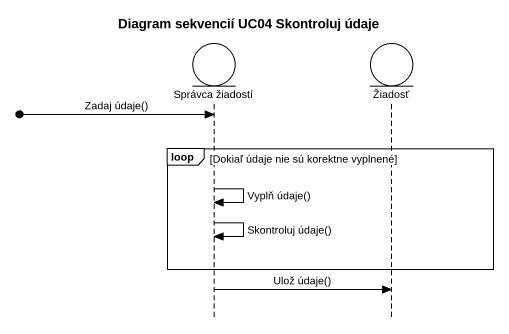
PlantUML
@startuml
title Diagram sekvencií UC04 Skontroluj údaje
hide footbox
entity "Správca žiadostí" as Správca_žiadostí
entity Žiadosť

[o-> Správca_žiadostí : Zadaj údaje()
loop Dokiaľ údaje nie sú korektne vyplnené
  Správca_žiadostí -> Správca_žiadostí : Vyplň údaje()
  Správca_žiadostí -> Správca_žiadostí : Skontroluj údaje()
end
Správca_žiadostí -> Žiadosť : Ulož údaje()
@enduml
